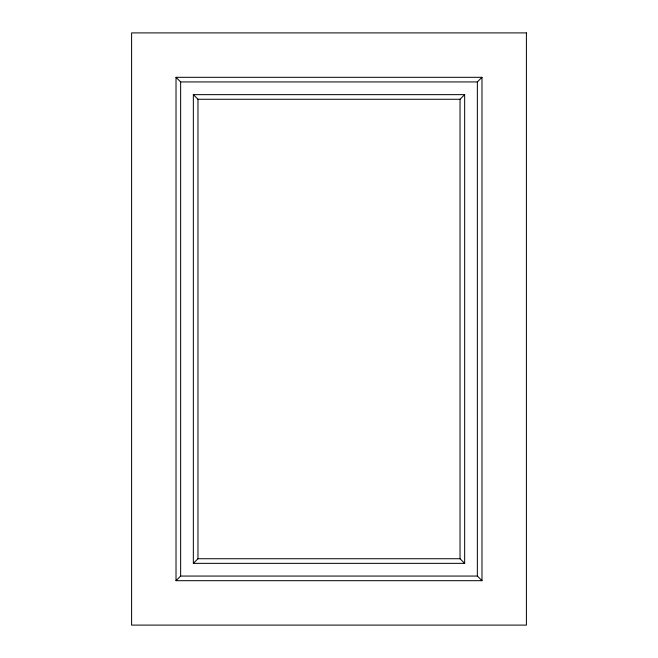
<?xml version="1.0" encoding="UTF-8"?>
<svg xmlns="http://www.w3.org/2000/svg" width="658" height="658" viewBox="0 0 658 658"><rect width="100%" height="100%" fill="white"/><g stroke="black" fill="none" stroke-linecap="round" stroke-linejoin="round"><path stroke-width="0.99" d="M464.655 563.355L460.032 558.732L460.032 99.268L464.655 94.645L193.345 94.645L193.345 563.355L464.655 563.355L464.655 94.645M481.985 580.685L477.354 576.054L477.363 81.937L481.985 77.315L176.015 77.315L176.015 580.685L481.985 580.685L481.985 77.315M176.015 580.685L180.646 576.054L180.637 81.937L176.015 77.315M193.345 563.355L197.968 558.732L197.968 99.268L193.345 94.645M180.637 81.937L477.363 81.937M197.968 99.268L460.032 99.268M197.968 558.732L460.032 558.732M180.637 576.063L477.363 576.063M526.4 32.9L131.6 32.9L131.6 625.1L526.4 625.1L526.4 32.9"/></g></svg>
